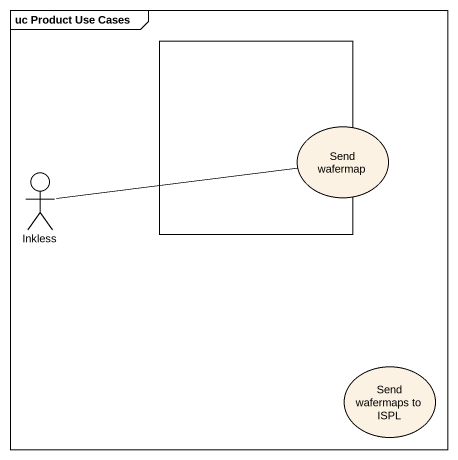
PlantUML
@startuml
mainframe uc Product Use Cases
rectangle " " as rectangle1
usecase "Send wafermap" as Send_wafermap
actor Inkless
usecase "Send wafermaps to ISPL" as Send_wafermaps_to_ISPL
Inkless -right- Send_wafermap
@enduml
